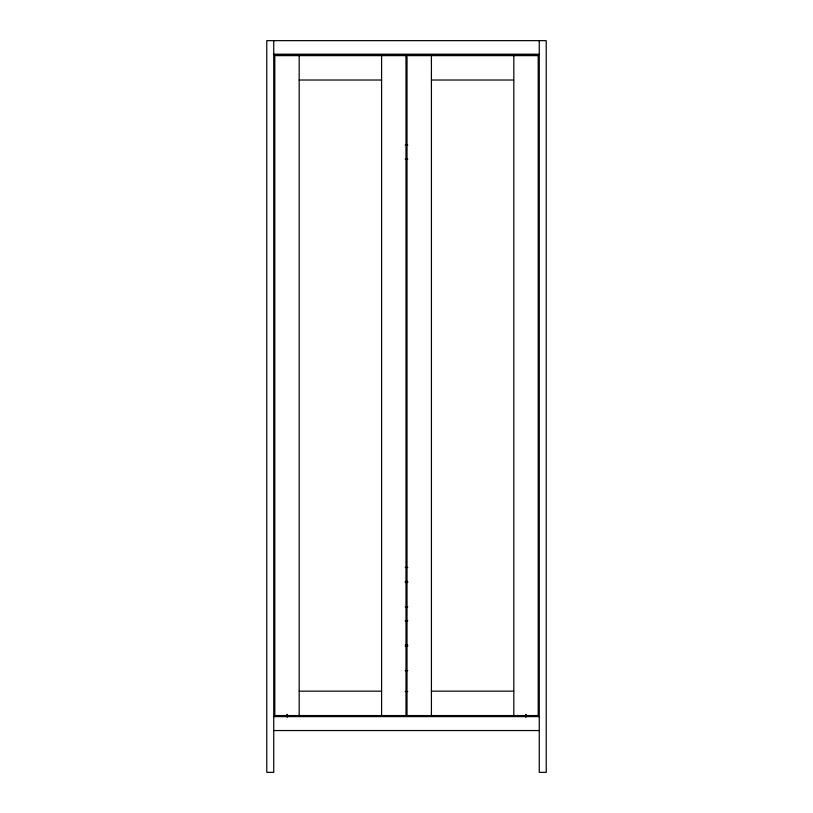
<?xml version="1.0" encoding="UTF-8"?>
<svg xmlns="http://www.w3.org/2000/svg" width="813" height="813" viewBox="0 0 813 813"><rect width="100%" height="100%" fill="white"/><g stroke="black" fill="none" stroke-linecap="round" stroke-linejoin="round"><path stroke-width="1.22" d="M273.402 54.237L539.598 54.237M273.747 54.583L539.253 54.583M299.184 80.02L381.592 80.02M431.408 80.02L513.816 80.02M405.23 145.181L407.77 145.181M405.23 159.114L407.77 159.114M405.23 567.474L407.77 567.474M405.23 581.407L407.77 581.407M405.23 582.454L407.77 582.454M405.23 606.844L407.77 606.844M405.23 620.786L407.77 620.786M405.23 645.176L407.77 645.176M405.23 646.223L407.77 646.223M405.23 670.613L407.77 670.613M299.184 691.162L381.592 691.162M431.408 691.162L513.816 691.162M405.23 691.517L407.77 691.517M288.381 715.907L524.619 715.907M273.747 716.599L539.253 716.599M273.747 730.541L539.253 730.541M539.253 40.65L539.253 772.35L546.224 772.35L546.224 40.65L266.776 40.65L266.776 772.35L273.747 772.35L273.747 40.65M526.011 714.414L526.011 716.954M525.665 714.414L525.665 716.954M513.816 55.63L513.816 715.552M431.408 55.63L431.408 715.552M381.592 55.63L381.592 715.552M299.184 55.63L299.184 715.552M287.335 714.414L287.335 716.954M286.989 714.414L286.989 716.954M405.982 55.63L274.794 55.63L274.794 715.552L405.982 715.552L405.982 55.63M538.206 55.63L407.018 55.63L407.018 715.552L538.206 715.552L538.206 55.63"/></g></svg>
